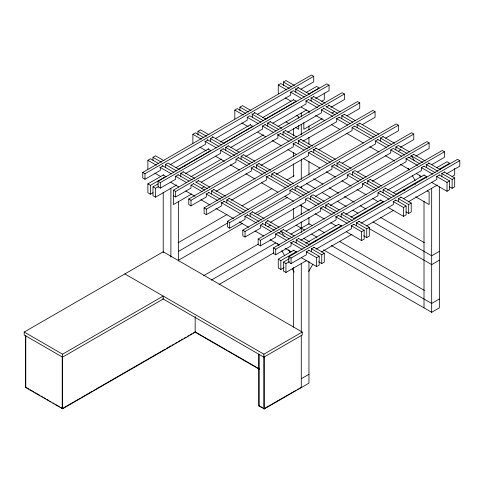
<?xml version="1.0" encoding="UTF-8"?>
<svg xmlns="http://www.w3.org/2000/svg" width="484" height="484" viewBox="0 0 484 484"><rect width="100%" height="100%" fill="white"/><g stroke="black" fill="none" stroke-linecap="round" stroke-linejoin="round"><path stroke-width="0.73" d="M184.876 166.333L185.614 165.056M315.266 241.613L316.004 240.336M308.659 271.482L312.809 264.294M147.88 169.122L147.88 160.271L150.439 158.794L158.286 163.326M152.992 160.271L152.992 157.318L155.552 155.842L164.052 160.748M192.88 143.143L192.88 134.286L195.433 132.81L203.939 137.722M197.992 135.024L197.992 131.333L200.551 129.857L209.052 134.77M234.807 118.937L234.807 110.08L237.366 108.604L245.866 113.51M239.925 110.818L239.925 107.127L242.478 105.651L250.984 110.564M278.276 93.842L278.276 84.984L280.829 83.508L289.335 88.421M283.388 85.722L283.388 82.032L285.941 80.556L294.447 85.468M162.872 165.97L160.319 167.446L160.319 170.398L144.976 179.255L142.738 177.967L142.738 172.431L311.484 75.008L313.723 76.297L313.723 81.832L300.939 89.213M142.738 172.431L144.976 173.72L313.723 76.297M207.872 139.991L205.313 141.467L205.313 144.42L169.951 164.838M212.984 137.039L210.431 138.515L210.431 141.467M254.917 112.832L252.358 114.309L252.358 117.261M257.518 114.278L290.709 95.118L290.709 92.166L293.268 90.689L304.375 97.102M298.38 87.737L295.821 89.213L295.821 92.166M215.574 138.497L247.245 120.213L247.245 117.261L249.804 115.785L260.912 122.198M153.053 192.711L150.439 194.217L147.88 192.741L147.88 183.884L163.58 174.821M176.007 167.645L208.707 148.769M220.48 141.969L250.567 124.6M262.34 117.806L293.734 99.68M306.16 92.505L316.627 86.461L319.18 87.937L308.713 93.981M147.88 183.884L150.439 185.36L166.133 176.297M178.56 169.122L210.613 150.621M223.039 143.445L253.12 126.076M264.893 119.282L296.287 101.156M178.215 174.827L175.656 176.303L175.656 179.255L160.319 188.113L158.08 186.824L158.08 181.288L326.821 83.865L329.059 85.154L329.059 90.689L315.641 98.44M176.642 184.991L155.552 197.169L152.992 195.693L152.992 186.836L158.226 183.817M158.08 181.288L160.319 182.577L329.059 85.154M183.327 171.874L180.774 173.351L180.774 176.303M223.215 148.848L220.656 150.324L220.656 153.277L185.293 173.696M228.327 145.896L225.768 147.372L225.768 150.324M265.141 124.642L262.588 126.118L262.588 129.071L230.91 147.354M270.253 121.69L267.7 123.166L267.7 126.118M308.604 99.547L306.051 101.023L306.051 103.975L272.861 123.136M313.723 96.594L311.164 98.07L311.164 101.023M152.992 186.836L155.552 188.312L158.819 186.425M190.871 176.781L221.612 159.03M235.998 150.724L263.465 134.867M277.858 126.56L306.632 109.941M321.679 101.259L324.292 99.746L324.292 93.103M191.761 193.975L173.447 204.55L173.423 190.145L342.164 92.722L344.402 94.011L344.402 99.547L330.977 107.297M173.423 190.145L175.656 191.434L344.402 94.011M193.552 183.684L190.998 185.16L190.998 188.113L175.656 196.97L173.423 195.681M196.111 182.208L198.67 180.732M201.29 182.172L235.998 162.134L235.998 159.182L238.552 157.705M243.664 154.753L241.111 156.229L241.111 159.182M280.484 133.499L277.925 134.975L277.925 137.928L245.606 156.586M283.037 134.975L283.037 132.023L285.596 130.547M287.55 132.368L321.388 112.832L321.388 109.88L323.947 108.404M326.506 106.928L329.059 105.452M201.513 188.349L204.127 186.836M322.156 118.695L303.843 129.27L303.843 122.64M331.903 113.068L334.523 111.556M208.894 192.541L206.335 194.017L206.335 196.97L190.998 205.827L188.76 204.532L188.76 198.997L357.507 101.579L359.739 102.868L359.739 108.404L346.955 115.785M188.76 198.997L190.998 200.291L359.739 102.868M214.007 189.589L211.454 191.065L211.454 194.017M253.894 166.563L251.335 168.039L251.335 170.991L215.973 191.41M259.007 163.61L256.447 165.086L256.447 168.039M295.821 142.357L293.268 143.833L293.268 146.785L260.949 165.443M300.939 139.404L298.38 140.88L298.38 143.833M339.29 117.261L336.731 118.737L336.731 121.69L302.887 141.225M344.402 114.309L341.843 115.785L341.843 118.737M224.237 201.398L221.678 202.875L221.678 205.827L206.335 214.684L204.103 213.39L204.103 207.854L372.843 110.431L375.082 111.725L375.082 117.261L362.298 124.642M204.103 207.854L206.335 209.148L375.082 111.725M229.349 198.446L226.79 199.922L226.79 202.875M269.231 175.42L266.678 176.896L266.678 179.848L231.316 200.261M274.349 172.467L271.79 173.944L271.79 176.896M311.164 151.208L308.604 152.684L308.604 155.636L276.285 174.3M316.276 148.261L313.723 149.731L313.723 152.684M354.627 126.118L352.074 127.594L352.074 130.547L318.877 149.707M359.739 123.166L357.186 124.642L357.186 127.594M178.064 242.774L226.96 214.545M241.958 205.888L271.947 188.572M286.939 179.915L294.115 175.777M24.2 332.048L62.551 354.191L163.223 296.069L163.223 299.021L62.551 357.144L24.2 335.001L24.2 332.048L163.223 251.789L302.24 332.048L302.24 335.001L263.889 357.144L162.727 298.737M247.59 214.884L245.037 216.36L245.037 219.312L229.694 228.17L227.456 226.875L227.456 221.339L396.202 123.916L398.441 125.211L398.441 130.747L385.657 138.128M178.56 251.347L227.522 223.082M227.456 221.339L229.694 222.634L398.441 125.211M252.708 211.931L250.149 213.408L250.149 216.36M292.59 188.905L290.037 190.381L290.037 193.334L254.669 213.746M297.702 185.953L295.149 187.429L295.149 190.381M334.523 164.693L331.964 166.169L331.964 169.122L300.292 187.411M339.635 161.747L337.076 163.217L337.076 166.169M377.986 139.604L375.427 141.08L375.427 144.032L342.236 163.193M383.098 136.651L380.539 138.128L380.539 141.08M178.56 260.198L242.532 223.269M257.548 214.6L287.575 197.26M262.933 223.741L260.374 225.217L260.374 228.17L245.037 237.027L242.799 235.732L242.799 230.196L411.539 132.773L413.778 134.068L413.778 139.604L400.359 147.354M242.799 230.196L245.037 231.491L413.778 134.068M265.492 225.217L265.492 222.265L268.045 220.789M270.665 222.229L305.374 202.191L305.374 199.239L307.933 197.762L319.053 204.181M310.486 199.239L310.486 196.286L313.045 194.81L324.165 201.229M315.629 196.268L347.306 177.979L347.306 175.026L349.859 173.55L360.979 179.969M352.419 175.026L352.419 172.074L354.978 170.598L366.092 177.017M357.579 172.05L390.769 152.89L390.769 149.937L393.323 148.461L404.672 155.007M395.882 149.937L395.882 146.985L398.441 145.509L409.555 151.928M267.9 226.609L270.453 225.133M398.29 151.323L400.849 149.846M278.276 232.598L275.717 234.074L275.717 237.027L260.374 245.884L258.141 244.589L258.141 239.054L426.882 141.63L429.12 142.925L429.12 148.461L415.695 156.211M258.141 239.054L260.374 240.348L429.12 142.925M203.643 275.686L258.408 244.069M280.829 231.122L283.388 229.646M323.27 206.62L320.717 208.096L320.717 211.048L286.008 231.086M328.388 203.667L325.829 205.143L325.829 208.096M365.202 182.407L362.643 183.884L362.643 186.836L330.324 205.5M370.314 179.455L367.761 180.931L367.761 183.884M408.665 157.318L406.106 158.794L406.106 161.747L372.269 181.282M411.225 155.842L413.778 154.366M278.742 232.871L281.301 231.394L284.308 236.597M409.137 157.59L411.696 156.114L414.322 160.664M25.477 335.763L25.477 387.406L25.797 387.218L25.797 335.37M211.199 280.182L275.826 242.871M290.842 234.202L308.955 223.741L312.216 225.623M293.613 241.456L291.059 242.932L291.059 245.884L275.717 254.741L273.478 253.447L273.478 247.911L442.225 150.488L444.457 151.782L444.457 157.318L431.674 164.693M273.478 247.911L275.717 249.206L444.457 151.782M219.034 284.513L273.865 252.854M298.725 238.503L296.172 239.979L296.172 242.932M338.612 215.477L336.053 216.953L336.053 219.905L300.691 240.318M343.725 212.524L341.166 214.001L341.166 216.953M380.539 191.265L377.986 192.741L377.986 195.693L345.667 214.351M385.657 188.312L383.098 189.788L383.098 192.741M424.008 166.169L421.449 167.645L421.449 170.598L387.605 190.139M429.12 163.217L426.561 164.693L426.561 167.645M284.102 267.61L280.829 269.497L278.276 268.021L278.276 259.164L293.969 250.107M305.743 243.307L338.443 224.425M350.87 217.249L380.956 199.88M393.383 192.711L424.123 174.96M436.55 167.785L447.016 161.747L449.575 163.223L439.109 169.261M278.276 259.164L280.829 260.64L296.529 251.583M308.302 244.783L341.656 225.526M354.082 218.351L383.516 201.356M395.942 194.187L426.682 176.436M308.955 250.313L306.396 251.789L306.396 254.741L291.059 263.592L288.821 262.304L288.821 256.768L457.561 159.345L459.8 160.64L459.8 166.169L446.375 173.919M306.874 260.368L285.941 272.45L283.388 270.973L283.388 262.116L289.275 258.722M288.821 256.768L291.059 258.057L459.8 160.64M283.388 262.116L285.941 263.592L289.214 261.705M314.068 247.36L311.508 248.837L311.508 251.789M353.949 224.328L351.396 225.804L351.396 228.757L316.034 249.175M359.067 221.376L356.508 222.852L356.508 225.804M395.882 200.122L393.323 201.598L393.323 204.55L361.004 223.209M400.994 197.169L398.441 198.646L398.441 201.598M439.345 175.026L436.792 176.503L436.792 179.455L403.602 198.621M444.457 172.074L441.904 173.55L441.904 176.503M321.261 252.061L352.001 234.31M366.388 226.004L393.861 210.147M408.248 201.84L437.427 184.991M452.068 176.539L454.688 175.026L454.688 168.384M306.16 251.65L316.627 257.688L319.18 256.217L319.18 265.069L316.627 266.545L301.284 257.694M311.272 248.697L321.739 254.741L324.292 253.265L324.292 262.116L321.739 263.592L318.545 261.747M351.16 225.671L361.621 231.709L364.18 230.233L364.18 239.09L361.621 240.566L346.284 231.709M356.272 222.719L366.733 228.757L369.292 227.28L369.292 236.138L366.733 237.614L363.538 235.768M393.087 201.459L403.553 207.503L406.106 206.027L406.106 214.884L403.553 216.36L388.21 207.503M398.199 198.507L408.665 204.55L411.225 203.074L411.225 211.931L408.665 213.408L406.106 211.931M436.55 176.37L447.016 182.407L449.575 180.931L449.575 189.788L447.016 191.265L431.674 182.407M441.668 173.417L452.129 179.455L454.688 177.979L454.688 186.836L452.129 188.312L449.575 186.836M80.568 398.036L62.23 408.623L62.23 356.23M81.693 397.388L83.841 396.148M84.301 395.882L89.74 392.742M90.175 392.494L92.359 391.229M93.436 390.612L95.632 389.342M96.044 389.106L98.905 387.448M99.305 387.218L104.798 384.048M105.173 383.83L110.697 380.642M111.042 380.442L118.217 376.298M118.556 376.104L124.085 372.91M124.448 372.704L129.96 369.522M130.341 369.298L135.829 366.134M136.24 365.898L139.089 364.252M139.513 364.004L144.958 360.864M145.406 360.604L165.177 349.188M166.363 348.504L171.046 345.8M172.256 345.098L173.659 344.293M174.875 343.586L176.92 342.412M178.154 341.698L180.181 340.53M181.427 339.804L182.789 339.024M184.047 338.298L186.05 337.136M187.32 336.404L188.657 335.63M189.94 334.892L191.918 333.748M193.213 333.004L195.179 331.867M25.477 387.406L62.551 408.811L195.5 332.054M439.345 251.347L431.674 255.776L373.001 221.896M124.872 273.932L263.889 354.191L302.24 332.048M439.345 260.198L431.674 264.627L369.086 228.496M301.284 378.736L308.955 374.307M439.345 299.021L431.674 303.45L331.31 245.509M259.418 405.858L259.097 406.04L259.097 354.397M265.19 408.06L273.236 403.414M273.648 403.178L277.55 400.921M277.749 400.806L279.044 400.062M279.504 399.796L295.809 390.382M297.061 389.656L298.386 388.894M299.663 388.156L301.284 387.587L301.284 335.2M258.777 354.215L258.777 405.858L264.21 408.992L308.955 383.159L308.955 261.433M323.475 249.841L431.674 312.307L439.345 307.878L439.345 186.909M297.714 87.356L309.488 94.15M313.414 96.419L325.188 103.213M328.454 105.101L340.228 111.901M344.154 114.163L355.274 120.583M359.848 123.226L378.815 134.177M382.741 136.446L394.514 143.24M413.481 154.19L425.254 160.99M428.528 162.878L440.295 169.672M444.221 171.941L454.688 177.979M283.388 82.032L291.888 86.945M295.161 88.832L306.935 95.626M310.855 97.895L322.628 104.689M325.901 106.577L337.675 113.377M341.595 115.64L352.715 122.059M356.641 124.328L376.262 135.653M380.188 137.922L391.302 144.341M395.882 146.985L407.226 153.531M410.928 155.667L422.695 162.467M425.968 164.354L437.742 171.148M308.302 99.371L319.416 105.79M323.342 108.053L335.116 114.853M339.042 117.116L350.156 123.535M354.736 126.179L373.702 137.129M377.629 139.398L388.749 145.817M408.369 157.143L420.142 163.943M424.063 166.206L435.183 172.625M439.109 174.893L449.575 180.931M278.276 84.984L286.776 89.897M290.702 92.16L301.816 98.579M305.743 100.847L317.516 107.642M321.443 109.91L332.556 116.329M336.483 118.592L347.603 125.011M352.183 127.655L371.149 138.606M375.07 140.874L386.19 147.293M390.769 149.937L401.889 156.356M405.81 158.619L417.583 165.419M421.51 167.682L432.629 174.101M293.613 99.746L296.172 101.223M424.008 175.026L426.561 176.503L426.561 177.979M285.306 97.901L291.059 101.223M301.284 107.127L309.772 112.028M315.647 115.422L324.782 120.697M331.31 124.467L339.798 129.361M346.98 133.511L363.296 142.931M369.824 146.7L378.966 151.976M385.494 155.745L394.629 161.021M400.504 164.415L409.646 169.69M416.173 173.46L422.048 176.848M296.166 115.265L298.725 116.747L298.725 118.217M414.401 183.527L415.677 184.265M427.197 190.92L429.12 192.027L429.12 204.55L415.695 196.8M285.941 121.889L289.142 123.735M295.53 127.425L298.725 129.27L298.725 125.586M403.553 189.788L404.83 190.527M254.251 112.451L266.025 119.245M269.951 121.514L281.724 128.308M285.645 130.571L296.765 136.996M300.691 139.259L312.464 146.053M315.731 147.947L335.351 159.272M339.278 161.535L351.051 168.335M370.018 179.286L381.791 186.08M385.058 187.967L396.832 194.768M400.758 197.03L411.225 203.074M239.925 107.127L248.425 112.034M251.698 113.928L263.465 120.722M267.392 122.99L278.512 129.41M283.092 132.047L294.205 138.472M298.132 140.735L309.905 147.529M313.178 149.423L332.798 160.748M336.719 163.011L348.492 169.811M352.419 172.074L363.538 178.493M367.459 180.762L379.232 187.556M383.159 189.825L394.279 196.244M264.839 124.461L275.953 130.886M280.532 133.523L291.652 139.943M295.579 142.211L307.346 149.005M311.272 151.274L330.239 162.225M334.166 164.487L345.286 170.906M364.906 182.238L376.679 189.032M379.946 190.92L391.719 197.72M395.646 199.983L406.106 206.027M234.807 110.08L243.313 114.986M247.233 117.255L258.353 123.674M262.28 125.937L273.399 132.362M277.32 134.625L289.093 141.419M293.02 143.688L304.14 150.107M308.713 152.75L327.686 163.701M331.607 165.964L342.726 172.383M347.306 175.026L358.426 181.446M362.347 183.714L374.12 190.508M378.046 192.777L389.166 199.196M250.149 124.842L252.708 126.318M380.539 200.122L383.098 201.598M241.843 122.996L248.232 126.687M257.821 132.223L265.656 136.742M272.183 140.511L281.319 145.787M287.847 149.556L296.335 154.457M303.516 158.601L319.833 168.027M326.361 171.796L335.503 177.071M342.031 180.841L351.166 186.116M357.041 189.51L366.182 194.786M372.71 198.555L377.931 201.568M313.717 178.814L322.876 184.101M329.423 187.877L338.582 193.17M344.469 196.571L354.282 202.233M360.175 205.633L366.061 209.034M380.454 217.346L424.299 242.653M306.499 183.503L315.629 188.772M322.144 192.535L330.62 197.43M337.142 201.193L346.272 206.462M352.788 210.225L358.003 213.238M212.325 136.657L224.092 143.452M228.018 145.72L239.138 152.139M243.718 154.783L254.832 161.202M258.758 163.465L270.532 170.265M274.458 172.528L293.425 183.478M297.345 185.747L309.119 192.541M328.085 203.492L339.205 209.911M343.132 212.18L354.905 218.974M358.825 221.242L369.292 227.28M197.992 131.333L206.493 136.246M210.419 138.509L221.539 144.928M225.465 147.197L237.233 153.991M241.159 156.259L252.279 162.678M256.205 164.941L267.973 171.741M271.899 174.004L290.866 184.955M294.792 187.223L306.566 194.017M310.486 196.286L321.606 202.705M325.532 204.968L337.306 211.768M341.226 214.031L352.346 220.45M207.206 139.61L218.98 146.404M222.906 148.673L234.679 155.467M237.946 157.354L249.72 164.155M253.646 166.417L265.42 173.218M269.34 175.48L288.313 186.431M292.233 188.699L304.006 195.494M322.973 206.444L334.746 213.244M338.02 215.132L349.793 221.926M353.713 224.195L364.18 230.233M192.88 134.286L201.38 139.198M204.653 141.086L216.427 147.88M220.347 150.149L231.467 156.568M236.047 159.212L247.167 165.631M251.087 167.894L262.207 174.313M266.133 176.581L285.754 187.907M289.68 190.176L300.794 196.595M305.374 199.239L316.494 205.658M320.42 207.92L332.187 214.721M335.46 216.608L347.234 223.402M208.217 149.048L210.776 150.524M338.612 224.328L341.166 225.804M199.91 147.203L206.299 150.893M215.888 156.429L224.376 161.329M230.251 164.723L239.392 169.999M245.914 173.768L255.056 179.044M261.584 182.813L277.901 192.233M285.082 196.377L293.57 201.277M300.098 205.047L309.24 210.322M315.114 213.716L324.25 218.992M330.778 222.761L335.999 225.774M318.732 229.386L324.601 232.774M339.599 241.431L424.353 290.364M296.172 225.217L304.545 230.057M311.726 234.202L316.953 237.214M303.898 238.533L309.772 241.927M179.098 169.436L167.978 163.011L165.431 164.493L165.431 167.446M183.019 171.699L194.792 178.493M198.065 180.387L209.838 187.181M213.759 189.444L225.532 196.244M228.805 198.131L248.425 209.457M252.352 211.726L264.125 218.52M267.392 220.408L279.165 227.208M283.092 229.47L294.205 235.889M298.785 238.533L309.905 244.952M313.832 247.221L324.292 253.265M152.992 157.318L161.499 162.225M165.419 164.487L176.539 170.906M180.465 173.175L192.239 179.969M195.506 181.863L207.279 188.657M211.206 190.92L222.979 197.72M226.899 199.983L245.866 210.933M249.792 213.202L261.566 219.996M265.492 222.265L276.836 228.817M280.532 230.947L292.306 237.747M296.232 240.01L307.346 246.429M162.213 165.588L173.986 172.383M177.906 174.651L189.026 181.07M193.279 183.527L204.726 190.133M208.646 192.396L220.42 199.196M223.693 201.084L243.966 212.791M247.233 214.678L259.007 221.472M262.28 223.36L274.277 230.287M277.973 232.423L289.093 238.842M293.02 241.111L304.793 247.905M308.713 250.174L319.18 256.217M147.88 160.271L156.386 165.177M159.653 167.065L171.427 173.859M175.353 176.128L186.467 182.547M191.047 185.191L202.167 191.61M206.093 193.872L217.867 200.672M221.134 202.56L240.754 213.886M244.68 216.154L256.453 222.949M260.374 225.217L271.494 231.636M275.42 233.899L286.54 240.318M290.461 242.587L302.234 249.381M163.223 175.026L165.776 176.503M293.613 250.313L296.172 251.789M154.91 173.181L160.664 176.503M170.894 182.407L178.723 186.933M185.904 191.077L195.046 196.353M200.921 199.747L210.056 205.022M215.931 208.416L233.56 218.593M239.435 221.981L248.57 227.256M255.098 231.025L263.586 235.926M270.114 239.695L279.25 244.971M285.13 248.365L291.005 251.753M195.76 332.199L199.686 334.468M200.08 334.698L201.392 335.454M201.653 335.606L205.579 337.874M205.972 338.098L208.858 339.762M209.245 339.986L214.751 343.168M215.132 343.386L220.643 346.568M221.025 346.786L226.542 349.974M227.849 350.731L229.815 351.862M230.19 352.08L243.277 359.636M243.567 359.806L249.169 363.036M249.46 363.206L252.442 364.924M252.739 365.099L255.062 366.436M255.358 366.612L259.285 368.881M259.321 369.268L195.179 332.236L195.179 316.518M260.017 406.203L262.413 407.589M26.445 387.593L29.022 389.082M30.311 389.826L34.182 392.058M35.471 392.802L39.984 395.41M41.273 396.154L42.562 396.898M43.85 397.642L45.786 398.762M47.075 399.506L48.364 400.25M49.652 400.994L50.947 401.738M52.877 402.857L54.166 403.602M55.46 404.346L59.326 406.578M60.615 407.322L61.904 408.066M419.277 175.154L420.402 177.102M408.042 168.214L409.161 170.162M412.162 175.353L415.163 180.55M288.512 249.78L290.013 252.382M277.647 243.494L278.772 245.442M281.773 250.639L284.774 255.836M292.269 268.826L294.145 272.068M452.129 179.455L452.129 188.312M447.016 182.407L447.016 191.265M431.674 188.312L431.674 312.307M424.008 201.277L424.008 307.878M408.665 204.55L408.665 213.408M403.553 207.503L403.553 216.36M366.733 228.757L366.733 237.614M361.621 231.709L361.621 240.566M321.739 254.741L321.739 263.592M316.627 257.688L316.627 266.545M308.955 110.872L308.955 112.385M308.955 125.991L308.955 129.773M308.955 137.335L308.955 144.141M308.955 161.529L308.955 175.135M308.955 217.479L308.955 224.28M301.284 113.032L301.284 116.813M301.284 124.376L301.284 134.957M301.284 159.151L301.284 179.564M301.284 186.37L301.284 187.883M301.284 205.27L301.284 214.345M301.284 221.908L301.284 232.598M301.284 263.592L301.284 331.643M293.613 128.26L293.613 135.822M293.613 152.454L293.613 156.235M293.613 163.798L293.613 176.648M293.613 208.404L293.613 218.992M293.613 267.483L293.613 327.214M291.059 258.057L291.059 263.592M285.941 263.592L285.941 272.45M280.829 260.64L280.829 269.497M275.717 249.206L275.717 254.741M264.21 356.599L264.21 408.992M263.889 354.191L263.889 408.811M260.374 240.348L260.374 245.884M245.037 231.491L245.037 237.027M229.694 222.634L229.694 228.17M206.335 209.148L206.335 214.684M190.998 200.291L190.998 205.827M178.56 201.277L178.56 261.003M175.656 191.434L175.656 196.97M170.894 188.312L170.894 257.113M163.223 192.202L163.223 252.69M160.319 182.577L160.319 188.113M155.552 188.312L155.552 197.169M150.439 185.36L150.439 194.217M144.976 173.72L144.976 179.255M62.551 354.191L62.551 408.811"/></g></svg>
